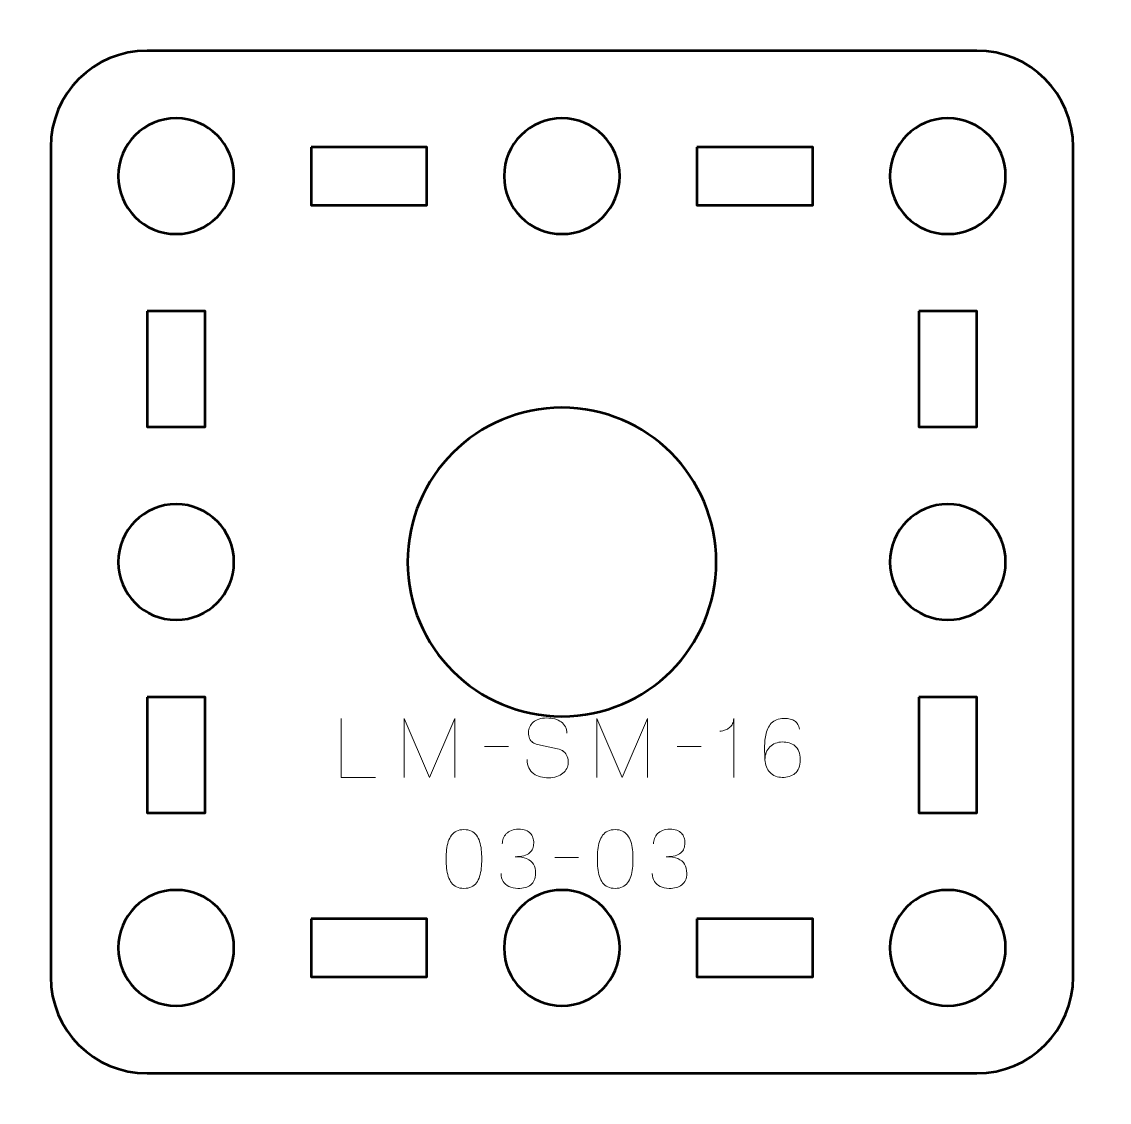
# Model space of a CAD drawing. Header units: centimetres. Extents: x -21 to 0, y -29.7 to 0.
# Drawn here: x -11.3 to -5.66, y -17.15 to -11.55 of the extents above; entities that cross this region are included whole.
import ezdxf

# ---------------------------------------------------------------- set-up
doc = ezdxf.new("R2010")
doc.units = ezdxf.units.CM
doc.header["$MEASUREMENT"] = 0
doc.layers.add('Layer 1', color=7, linetype='Continuous')

msp = doc.modelspace()

# ---------------------------------------------------------------- linework, layer by layer
at = {"layer": 'Layer 1', "color": 22, "lineweight": 53}
msp.add_open_spline([(-21.00003, -29.19995), (-21.00003, -29.19995), (-21.00003, -0.49992), (-21.00003, -0.49992), (-21.00003, -0.49992), (-21.00003, -0.22295), (-20.77694, 0.00004), (-20.49994, 0.00004), (-20.49994, 0.00004), (-20.49994, 0.00004), (-0.50008, 0.00004), (-0.50008, 0.00004), (-0.50008, 0.00004), (-0.22294, 0.00004), (0.00002, -0.22295), (0.00002, -0.49992), (0.00002, -0.49992), (0.00002, -0.49992), (0.00002, -29.19995), (0.00002, -29.19995), (0.00002, -29.19995), (0.00002, -29.47695), (-0.22294, -29.70004), (-0.50008, -29.70004), (-0.50008, -29.70004), (-0.50008, -29.70004), (-20.49994, -29.70004), (-20.49994, -29.70004), (-20.49994, -29.70004), (-20.77694, -29.70004), (-21.00003, -29.47695), (-21.00003, -29.19995)], degree=3, knots=[0, 0, 0, 0, 0.125, 0.125, 0.125, 0.125, 0.25, 0.25, 0.25, 0.25, 0.375, 0.375, 0.375, 0.375, 0.5, 0.5, 0.5, 0.5, 0.625, 0.625, 0.625, 0.625, 0.75, 0.75, 0.75, 0.75, 0.875, 0.875, 0.875, 0.875, 1, 1, 1, 1], dxfattribs=at)
at = {"layer": 'Layer 1', "color": 114, "lineweight": 53}
msp.add_open_spline([(-10.64995, -11.69994), (-10.64995, -11.69994), (-6.35006, -11.69994), (-6.35006, -11.69994), (-6.35006, -11.69994), (-6.07306, -11.69994), (-5.84996, -11.92303), (-5.84996, -12.20003), (-5.84996, -12.20003), (-5.84996, -12.20003), (-5.84996, -16.49989), (-5.84996, -16.49989), (-5.84996, -16.49989), (-5.84996, -16.77703), (-6.07306, -16.99999), (-6.35006, -16.99999), (-6.35006, -16.99999), (-6.35006, -16.99999), (-10.64995, -16.99999), (-10.64995, -16.99999), (-10.64995, -16.99999), (-10.92695, -16.99999), (-11.15005, -16.77703), (-11.15005, -16.49989), (-11.15005, -16.49989), (-11.15005, -16.49989), (-11.15005, -12.20003), (-11.15005, -12.20003), (-11.15005, -12.20003), (-11.15005, -11.92303), (-10.92695, -11.69994), (-10.64995, -11.69994)], degree=3, knots=[0, 0, 0, 0, 0.125, 0.125, 0.125, 0.125, 0.25, 0.25, 0.25, 0.25, 0.375, 0.375, 0.375, 0.375, 0.5, 0.5, 0.5, 0.5, 0.625, 0.625, 0.625, 0.625, 0.75, 0.75, 0.75, 0.75, 0.875, 0.875, 0.875, 0.875, 1, 1, 1, 1], dxfattribs=at)
at = {"layer": 'Layer 1', "lineweight": 53}
for points in [[(-10.19994, -12.34997), (-10.19994, -12.51574), (-10.33432, -12.64997), (-10.49995, -12.64997), (-10.49995, -12.64997), (-10.66572, -12.64997), (-10.79995, -12.51574), (-10.79995, -12.34997), (-10.79995, -12.34997), (-10.79995, -12.1843), (-10.66572, -12.04996), (-10.49995, -12.04996), (-10.49995, -12.04996), (-10.33432, -12.04996), (-10.19994, -12.1843), (-10.19994, -12.34997)], [(-8.20002, -12.34997), (-8.20002, -12.51574), (-8.33436, -12.64997), (-8.50001, -12.64997), (-8.50001, -12.64997), (-8.66564, -12.64997), (-8.80002, -12.51574), (-8.80002, -12.34997), (-8.80002, -12.34997), (-8.80002, -12.1843), (-8.66564, -12.04996), (-8.50001, -12.04996), (-8.50001, -12.04996), (-8.33436, -12.04996), (-8.20002, -12.1843), (-8.20002, -12.34997)], [(-6.20005, -12.34997), (-6.20005, -12.51574), (-6.33429, -12.64997), (-6.50006, -12.64997), (-6.50006, -12.64997), (-6.66572, -12.64997), (-6.80006, -12.51574), (-6.80006, -12.34997), (-6.80006, -12.34997), (-6.80006, -12.1843), (-6.66572, -12.04996), (-6.50006, -12.04996), (-6.50006, -12.04996), (-6.33429, -12.04996), (-6.20005, -12.1843), (-6.20005, -12.34997)], [(-9.80004, -12.20003), (-9.80004, -12.20003), (-9.20003, -12.20003), (-9.20003, -12.20003), (-9.20003, -12.20003), (-9.20003, -12.20003), (-9.20003, -12.50004), (-9.20003, -12.50004), (-9.20003, -12.50004), (-9.20003, -12.50004), (-9.80004, -12.50004), (-9.80004, -12.50004), (-9.80004, -12.50004), (-9.80004, -12.50004), (-9.80004, -12.20003), (-9.80004, -12.20003)], [(-7.79997, -12.20003), (-7.79997, -12.20003), (-7.19997, -12.20003), (-7.19997, -12.20003), (-7.19997, -12.20003), (-7.19997, -12.20003), (-7.19997, -12.50004), (-7.19997, -12.50004), (-7.19997, -12.50004), (-7.19997, -12.50004), (-7.79997, -12.50004), (-7.79997, -12.50004), (-7.79997, -12.50004), (-7.79997, -12.50004), (-7.79997, -12.20003), (-7.79997, -12.20003)], [(-10.65002, -13.04998), (-10.65002, -13.04998), (-10.35002, -13.04998), (-10.35002, -13.04998), (-10.35002, -13.04998), (-10.35002, -13.04998), (-10.35002, -13.64999), (-10.35002, -13.64999), (-10.35002, -13.64999), (-10.35002, -13.64999), (-10.65002, -13.64999), (-10.65002, -13.64999), (-10.65002, -13.64999), (-10.65002, -13.64999), (-10.65002, -13.04998), (-10.65002, -13.04998)], [(-6.64999, -13.04998), (-6.64999, -13.04998), (-6.34998, -13.04998), (-6.34998, -13.04998), (-6.34998, -13.04998), (-6.34998, -13.04998), (-6.34998, -13.64999), (-6.34998, -13.64999), (-6.34998, -13.64999), (-6.34998, -13.64999), (-6.64999, -13.64999), (-6.64999, -13.64999), (-6.64999, -13.64999), (-6.64999, -13.64999), (-6.64999, -13.04998), (-6.64999, -13.04998)], [(-7.70001, -14.35003), (-7.70001, -14.79171), (-8.05825, -15.15003), (-8.50001, -15.15003), (-8.50001, -15.15003), (-8.94169, -15.15003), (-9.30003, -14.79171), (-9.30003, -14.35003), (-9.30003, -14.35003), (-9.30003, -13.90798), (-8.94169, -13.55003), (-8.50001, -13.55003), (-8.50001, -13.55003), (-8.05825, -13.55003), (-7.70001, -13.90798), (-7.70001, -14.35003)], [(-10.19994, -14.35004), (-10.19994, -14.51567), (-10.33432, -14.65004), (-10.49995, -14.65004), (-10.49995, -14.65004), (-10.66572, -14.65004), (-10.79995, -14.51567), (-10.79995, -14.35004), (-10.79995, -14.35004), (-10.79995, -14.18427), (-10.66572, -14.05004), (-10.49995, -14.05004), (-10.49995, -14.05004), (-10.33432, -14.05004), (-10.19994, -14.18427), (-10.19994, -14.35004)], [(-6.20005, -14.35004), (-6.20005, -14.51567), (-6.33429, -14.65004), (-6.50006, -14.65004), (-6.50006, -14.65004), (-6.66572, -14.65004), (-6.80006, -14.51567), (-6.80006, -14.35004), (-6.80006, -14.35004), (-6.80006, -14.18427), (-6.66572, -14.05004), (-6.50006, -14.05004), (-6.50006, -14.05004), (-6.33429, -14.05004), (-6.20005, -14.18427), (-6.20005, -14.35004)], [(-10.65002, -15.04995), (-10.65002, -15.04995), (-10.35002, -15.04995), (-10.35002, -15.04995), (-10.35002, -15.04995), (-10.35002, -15.04995), (-10.35002, -15.64995), (-10.35002, -15.64995), (-10.35002, -15.64995), (-10.35002, -15.64995), (-10.65002, -15.64995), (-10.65002, -15.64995), (-10.65002, -15.64995), (-10.65002, -15.64995), (-10.65002, -15.04995), (-10.65002, -15.04995)], [(-6.64999, -15.04995), (-6.64999, -15.04995), (-6.34998, -15.04995), (-6.34998, -15.04995), (-6.34998, -15.04995), (-6.34998, -15.04995), (-6.34998, -15.64995), (-6.34998, -15.64995), (-6.34998, -15.64995), (-6.34998, -15.64995), (-6.64999, -15.64995), (-6.64999, -15.64995), (-6.64999, -15.64995), (-6.64999, -15.64995), (-6.64999, -15.04995), (-6.64999, -15.04995)], [(-10.19994, -16.34997), (-10.19994, -16.51563), (-10.33432, -16.64996), (-10.49995, -16.64996), (-10.49995, -16.64996), (-10.66572, -16.64996), (-10.79995, -16.51563), (-10.79995, -16.34997), (-10.79995, -16.34997), (-10.79995, -16.18434), (-10.66572, -16.04997), (-10.49995, -16.04997), (-10.49995, -16.04997), (-10.33432, -16.04997), (-10.19994, -16.18434), (-10.19994, -16.34997)], [(-8.20002, -16.34997), (-8.20002, -16.51563), (-8.33436, -16.64996), (-8.50001, -16.64996), (-8.50001, -16.64996), (-8.66564, -16.64996), (-8.80002, -16.51563), (-8.80002, -16.34997), (-8.80002, -16.34997), (-8.80002, -16.18434), (-8.66564, -16.04997), (-8.50001, -16.04997), (-8.50001, -16.04997), (-8.33436, -16.04997), (-8.20002, -16.18434), (-8.20002, -16.34997)], [(-6.20005, -16.34997), (-6.20005, -16.51563), (-6.33429, -16.64996), (-6.50006, -16.64996), (-6.50006, -16.64996), (-6.66572, -16.64996), (-6.80006, -16.51563), (-6.80006, -16.34997), (-6.80006, -16.34997), (-6.80006, -16.18434), (-6.66572, -16.04997), (-6.50006, -16.04997), (-6.50006, -16.04997), (-6.33429, -16.04997), (-6.20005, -16.18434), (-6.20005, -16.34997)], [(-9.80004, -16.1999), (-9.80004, -16.1999), (-9.20003, -16.1999), (-9.20003, -16.1999), (-9.20003, -16.1999), (-9.20003, -16.1999), (-9.20003, -16.49989), (-9.20003, -16.49989), (-9.20003, -16.49989), (-9.20003, -16.49989), (-9.80004, -16.49989), (-9.80004, -16.49989), (-9.80004, -16.49989), (-9.80004, -16.49989), (-9.80004, -16.1999), (-9.80004, -16.1999)], [(-7.79997, -16.1999), (-7.79997, -16.1999), (-7.19997, -16.1999), (-7.19997, -16.1999), (-7.19997, -16.1999), (-7.19997, -16.1999), (-7.19997, -16.49989), (-7.19997, -16.49989), (-7.19997, -16.49989), (-7.19997, -16.49989), (-7.79997, -16.49989), (-7.79997, -16.49989), (-7.79997, -16.49989), (-7.79997, -16.49989), (-7.79997, -16.1999), (-7.79997, -16.1999)]]:
    msp.add_open_spline(points, degree=3, knots=[0, 0, 0, 0, 0.25, 0.25, 0.25, 0.25, 0.5, 0.5, 0.5, 0.5, 0.75, 0.75, 0.75, 0.75, 1, 1, 1, 1], dxfattribs=at)
at = {"layer": 'Layer 1', "color": 30, "lineweight": 9}
for points, knots in [([(-9.46563, -15.4664), (-9.46563, -15.4664), (-9.64385, -15.4664), (-9.64385, -15.4664), (-9.64385, -15.4664), (-9.64385, -15.4664), (-9.64385, -15.16118), (-9.64385, -15.16118), (-9.64385, -15.16118), (-9.64385, -15.16118), (-9.64385, -15.4664), (-9.64385, -15.4664), (-9.64385, -15.4664), (-9.64385, -15.4664), (-9.46563, -15.4664), (-9.46563, -15.4664)], [0, 0, 0, 0, 0.25, 0.25, 0.25, 0.25, 0.5, 0.5, 0.5, 0.5, 0.75, 0.75, 0.75, 0.75, 1, 1, 1, 1]), ([(-9.31789, -15.4664), (-9.31789, -15.4664), (-9.31789, -15.16118), (-9.31789, -15.16118), (-9.31789, -15.16118), (-9.31789, -15.16118), (-9.18666, -15.4664), (-9.18666, -15.4664), (-9.18666, -15.4664), (-9.18666, -15.4664), (-9.055, -15.16118), (-9.055, -15.16118), (-9.055, -15.16118), (-9.055, -15.16118), (-9.055, -15.4664), (-9.055, -15.4664), (-9.055, -15.4664), (-9.055, -15.4664), (-9.055, -15.16118), (-9.055, -15.16118), (-9.055, -15.16118), (-9.055, -15.16118), (-9.18666, -15.4664), (-9.18666, -15.4664), (-9.18666, -15.4664), (-9.18666, -15.4664), (-9.31789, -15.16118), (-9.31789, -15.16118), (-9.31789, -15.16118), (-9.31789, -15.16118), (-9.31789, -15.4664), (-9.31789, -15.4664)], [0, 0, 0, 0, 0.125, 0.125, 0.125, 0.125, 0.25, 0.25, 0.25, 0.25, 0.375, 0.375, 0.375, 0.375, 0.5, 0.5, 0.5, 0.5, 0.625, 0.625, 0.625, 0.625, 0.75, 0.75, 0.75, 0.75, 0.875, 0.875, 0.875, 0.875, 1, 1, 1, 1]), ([(-8.68078, -15.37411), (-8.68064, -15.39098), (-8.67768, -15.40544), (-8.67175, -15.41751), (-8.67175, -15.41751), (-8.66589, -15.4295), (-8.65771, -15.43931), (-8.64741, -15.44693), (-8.64741, -15.44693), (-8.63704, -15.45448), (-8.62511, -15.46005), (-8.61164, -15.46365), (-8.61164, -15.46365), (-8.59823, -15.46718), (-8.58384, -15.46894), (-8.5686, -15.46894), (-8.5686, -15.46894), (-8.55322, -15.46887), (-8.53939, -15.46661), (-8.52704, -15.46231), (-8.52704, -15.46231), (-8.51476, -15.458), (-8.50425, -15.45222), (-8.49543, -15.44495), (-8.49543, -15.44495), (-8.48668, -15.43768), (-8.47991, -15.42957), (-8.47511, -15.42054), (-8.47511, -15.42054), (-8.47031, -15.41151), (-8.46777, -15.40227), (-8.46742, -15.39274), (-8.46742, -15.39274), (-8.467, -15.38025), (-8.46883, -15.36882), (-8.47285, -15.35852), (-8.47285, -15.35852), (-8.47688, -15.34822), (-8.48309, -15.33961), (-8.49148, -15.33256), (-8.49148, -15.33256), (-8.49981, -15.3255), (-8.51032, -15.32056), (-8.52288, -15.31781), (-8.52288, -15.31781), (-8.52288, -15.31781), (-8.62659, -15.29537), (-8.62659, -15.29537), (-8.62659, -15.29537), (-8.63633, -15.29333), (-8.64473, -15.28987), (-8.65164, -15.28507), (-8.65164, -15.28507), (-8.65856, -15.28021), (-8.66392, -15.2735), (-8.66759, -15.26489), (-8.66759, -15.26489), (-8.67126, -15.25636), (-8.67316, -15.24549), (-8.67316, -15.2323), (-8.67316, -15.2323), (-8.67316, -15.22228), (-8.67111, -15.21283), (-8.66695, -15.20394), (-8.66695, -15.20394), (-8.66286, -15.19505), (-8.65679, -15.18721), (-8.64882, -15.1803), (-8.64882, -15.1803), (-8.64085, -15.17346), (-8.63097, -15.16809), (-8.61926, -15.16421), (-8.61926, -15.16421), (-8.60747, -15.16026), (-8.594, -15.15829), (-8.57876, -15.15822), (-8.57876, -15.15822), (-8.56345, -15.15822), (-8.54941, -15.15998), (-8.53657, -15.16351), (-8.53657, -15.16351), (-8.5238, -15.16704), (-8.51272, -15.17212), (-8.50341, -15.17889), (-8.50341, -15.17889), (-8.49409, -15.18566), (-8.4869, -15.19399), (-8.48196, -15.20372), (-8.48196, -15.20372), (-8.47702, -15.21353), (-8.47469, -15.22475), (-8.47504, -15.23738), (-8.47504, -15.23738), (-8.47469, -15.22475), (-8.47702, -15.21353), (-8.48196, -15.20372), (-8.48196, -15.20372), (-8.4869, -15.19399), (-8.49409, -15.18566), (-8.50341, -15.17889), (-8.50341, -15.17889), (-8.51272, -15.17212), (-8.5238, -15.16704), (-8.53657, -15.16351), (-8.53657, -15.16351), (-8.54941, -15.15998), (-8.56345, -15.15822), (-8.57876, -15.15822), (-8.57876, -15.15822), (-8.594, -15.15829), (-8.60747, -15.16026), (-8.61926, -15.16421), (-8.61926, -15.16421), (-8.63097, -15.16809), (-8.64085, -15.17346), (-8.64882, -15.1803), (-8.64882, -15.1803), (-8.65679, -15.18721), (-8.66286, -15.19505), (-8.66695, -15.20394), (-8.66695, -15.20394), (-8.67111, -15.21283), (-8.67316, -15.22228), (-8.67316, -15.2323), (-8.67316, -15.2323), (-8.67316, -15.24549), (-8.67133, -15.25636), (-8.6678, -15.26482), (-8.6678, -15.26482), (-8.6642, -15.27336), (-8.65891, -15.27999), (-8.65199, -15.28486), (-8.65199, -15.28486), (-8.64508, -15.28966), (-8.63661, -15.29319), (-8.62659, -15.29537), (-8.62659, -15.29537), (-8.62659, -15.29537), (-8.52288, -15.31781), (-8.52288, -15.31781), (-8.52288, -15.31781), (-8.51004, -15.32056), (-8.49945, -15.3255), (-8.49113, -15.33256), (-8.49113, -15.33256), (-8.48273, -15.33961), (-8.47659, -15.34822), (-8.47264, -15.35852), (-8.47264, -15.35852), (-8.46876, -15.36882), (-8.467, -15.38025), (-8.46742, -15.39274), (-8.46742, -15.39274), (-8.46777, -15.40227), (-8.47031, -15.41151), (-8.47511, -15.42054), (-8.47511, -15.42054), (-8.47991, -15.42957), (-8.48668, -15.43768), (-8.49543, -15.44495), (-8.49543, -15.44495), (-8.50425, -15.45222), (-8.51476, -15.458), (-8.52704, -15.46231), (-8.52704, -15.46231), (-8.53939, -15.46661), (-8.55322, -15.46887), (-8.5686, -15.46894), (-8.5686, -15.46894), (-8.58384, -15.46894), (-8.59823, -15.46718), (-8.61164, -15.46365), (-8.61164, -15.46365), (-8.62511, -15.46005), (-8.63704, -15.45448), (-8.64741, -15.44693), (-8.64741, -15.44693), (-8.65771, -15.43931), (-8.66589, -15.4295), (-8.67175, -15.41751), (-8.67175, -15.41751), (-8.67768, -15.40544), (-8.68064, -15.39098), (-8.68078, -15.37411)], [0, 0, 0, 0, 0.0217391, 0.0217391, 0.0217391, 0.0217391, 0.0434783, 0.0434783, 0.0434783, 0.0434783, 0.0652174, 0.0652174, 0.0652174, 0.0652174, 0.0869565, 0.0869565, 0.0869565, 0.0869565, 0.1086957, 0.1086957, 0.1086957, 0.1086957, 0.1304348, 0.1304348, 0.1304348, 0.1304348, 0.1521739, 0.1521739, 0.1521739, 0.1521739, 0.173913, 0.173913, 0.173913, 0.173913, 0.1956522, 0.1956522, 0.1956522, 0.1956522, 0.2173913, 0.2173913, 0.2173913, 0.2173913, 0.2391304, 0.2391304, 0.2391304, 0.2391304, 0.2608696, 0.2608696, 0.2608696, 0.2608696, 0.2826087, 0.2826087, 0.2826087, 0.2826087, 0.3043478, 0.3043478, 0.3043478, 0.3043478, 0.326087, 0.326087, 0.326087, 0.326087, 0.3478261, 0.3478261, 0.3478261, 0.3478261, 0.3695652, 0.3695652, 0.3695652, 0.3695652, 0.3913043, 0.3913043, 0.3913043, 0.3913043, 0.4130435, 0.4130435, 0.4130435, 0.4130435, 0.4347826, 0.4347826, 0.4347826, 0.4347826, 0.4565217, 0.4565217, 0.4565217, 0.4565217, 0.4782609, 0.4782609, 0.4782609, 0.4782609, 0.5, 0.5, 0.5, 0.5, 0.5217391, 0.5217391, 0.5217391, 0.5217391, 0.5434783, 0.5434783, 0.5434783, 0.5434783, 0.5652174, 0.5652174, 0.5652174, 0.5652174, 0.5869565, 0.5869565, 0.5869565, 0.5869565, 0.6086957, 0.6086957, 0.6086957, 0.6086957, 0.6304348, 0.6304348, 0.6304348, 0.6304348, 0.6521739, 0.6521739, 0.6521739, 0.6521739, 0.673913, 0.673913, 0.673913, 0.673913, 0.6956522, 0.6956522, 0.6956522, 0.6956522, 0.7173913, 0.7173913, 0.7173913, 0.7173913, 0.7391304, 0.7391304, 0.7391304, 0.7391304, 0.7608696, 0.7608696, 0.7608696, 0.7608696, 0.7826087, 0.7826087, 0.7826087, 0.7826087, 0.8043478, 0.8043478, 0.8043478, 0.8043478, 0.826087, 0.826087, 0.826087, 0.826087, 0.8478261, 0.8478261, 0.8478261, 0.8478261, 0.8695652, 0.8695652, 0.8695652, 0.8695652, 0.8913043, 0.8913043, 0.8913043, 0.8913043, 0.9130435, 0.9130435, 0.9130435, 0.9130435, 0.9347826, 0.9347826, 0.9347826, 0.9347826, 0.9565217, 0.9565217, 0.9565217, 0.9565217, 0.9782609, 0.9782609, 0.9782609, 0.9782609, 1, 1, 1, 1]), ([(-8.31883, -15.4664), (-8.31883, -15.4664), (-8.31883, -15.16118), (-8.31883, -15.16118), (-8.31883, -15.16118), (-8.31883, -15.16118), (-8.1876, -15.4664), (-8.1876, -15.4664), (-8.1876, -15.4664), (-8.1876, -15.4664), (-8.05594, -15.16118), (-8.05594, -15.16118), (-8.05594, -15.16118), (-8.05594, -15.16118), (-8.05594, -15.4664), (-8.05594, -15.4664), (-8.05594, -15.4664), (-8.05594, -15.4664), (-8.05594, -15.16118), (-8.05594, -15.16118), (-8.05594, -15.16118), (-8.05594, -15.16118), (-8.1876, -15.4664), (-8.1876, -15.4664), (-8.1876, -15.4664), (-8.1876, -15.4664), (-8.31883, -15.16118), (-8.31883, -15.16118), (-8.31883, -15.16118), (-8.31883, -15.16118), (-8.31883, -15.4664), (-8.31883, -15.4664)], [0, 0, 0, 0, 0.125, 0.125, 0.125, 0.125, 0.25, 0.25, 0.25, 0.25, 0.375, 0.375, 0.375, 0.375, 0.5, 0.5, 0.5, 0.5, 0.625, 0.625, 0.625, 0.625, 0.75, 0.75, 0.75, 0.75, 0.875, 0.875, 0.875, 0.875, 1, 1, 1, 1]), ([(-7.60975, -15.4664), (-7.60975, -15.4664), (-7.60975, -15.16118), (-7.60975, -15.16118), (-7.60975, -15.16118), (-7.60982, -15.17155), (-7.61166, -15.18044), (-7.61519, -15.18785), (-7.61519, -15.18785), (-7.61864, -15.19533), (-7.62323, -15.20147), (-7.62887, -15.2064), (-7.62887, -15.2064), (-7.63452, -15.21134), (-7.64059, -15.21529), (-7.64708, -15.21826), (-7.64708, -15.21826), (-7.65357, -15.22115), (-7.65985, -15.22334), (-7.66592, -15.22468), (-7.66592, -15.22468), (-7.67205, -15.22609), (-7.67728, -15.22694), (-7.68172, -15.22722), (-7.68172, -15.22722), (-7.67728, -15.22694), (-7.67205, -15.22609), (-7.66592, -15.22468), (-7.66592, -15.22468), (-7.65985, -15.22334), (-7.65357, -15.22115), (-7.64708, -15.21826), (-7.64708, -15.21826), (-7.64059, -15.21529), (-7.63452, -15.21134), (-7.62887, -15.2064), (-7.62887, -15.2064), (-7.62323, -15.20147), (-7.61864, -15.19533), (-7.61519, -15.18785), (-7.61519, -15.18785), (-7.61166, -15.18044), (-7.60982, -15.17155), (-7.60975, -15.16118), (-7.60975, -15.16118), (-7.60975, -15.16118), (-7.60975, -15.4664), (-7.60975, -15.4664)], [0, 0, 0, 0, 0.0833333, 0.0833333, 0.0833333, 0.0833333, 0.1666667, 0.1666667, 0.1666667, 0.1666667, 0.25, 0.25, 0.25, 0.25, 0.3333333, 0.3333333, 0.3333333, 0.3333333, 0.4166667, 0.4166667, 0.4166667, 0.4166667, 0.5, 0.5, 0.5, 0.5, 0.5833333, 0.5833333, 0.5833333, 0.5833333, 0.6666667, 0.6666667, 0.6666667, 0.6666667, 0.75, 0.75, 0.75, 0.75, 0.8333333, 0.8333333, 0.8333333, 0.8333333, 0.9166667, 0.9166667, 0.9166667, 0.9166667, 1, 1, 1, 1]), ([(-7.44762, -15.37454), (-7.44755, -15.36071), (-7.4453, -15.34822), (-7.44078, -15.33693), (-7.44078, -15.33693), (-7.43634, -15.32571), (-7.43006, -15.31605), (-7.42194, -15.30793), (-7.42194, -15.30793), (-7.4139, -15.29989), (-7.40437, -15.29368), (-7.39351, -15.28931), (-7.39351, -15.28931), (-7.38264, -15.28493), (-7.37072, -15.28275), (-7.35788, -15.28267), (-7.35788, -15.28267), (-7.34497, -15.2826), (-7.3329, -15.28423), (-7.32168, -15.28747), (-7.32168, -15.28747), (-7.31046, -15.29065), (-7.30066, -15.29587), (-7.29212, -15.30307), (-7.29212, -15.30307), (-7.28358, -15.31019), (-7.27688, -15.31965), (-7.27208, -15.33143), (-7.27208, -15.33143), (-7.26729, -15.34321), (-7.26482, -15.35753), (-7.26475, -15.37454), (-7.26475, -15.37454), (-7.26482, -15.39154), (-7.26729, -15.40586), (-7.27208, -15.41765), (-7.27208, -15.41765), (-7.27688, -15.42943), (-7.28358, -15.43888), (-7.29212, -15.44601), (-7.29212, -15.44601), (-7.30066, -15.45321), (-7.31046, -15.45843), (-7.32168, -15.4616), (-7.32168, -15.4616), (-7.3329, -15.46485), (-7.34497, -15.46647), (-7.35788, -15.4664), (-7.35788, -15.4664), (-7.37072, -15.46633), (-7.3825, -15.46414), (-7.3933, -15.45977), (-7.3933, -15.45977), (-7.40402, -15.45539), (-7.41333, -15.44918), (-7.42131, -15.44107), (-7.42131, -15.44107), (-7.42928, -15.43303), (-7.43556, -15.42336), (-7.44007, -15.41207), (-7.44007, -15.41207), (-7.44466, -15.40085), (-7.44713, -15.38837), (-7.44762, -15.37454), (-7.44762, -15.37454), (-7.44791, -15.36755), (-7.44826, -15.35923), (-7.44875, -15.34956), (-7.44875, -15.34956), (-7.44925, -15.33982), (-7.44953, -15.32924), (-7.4496, -15.31788), (-7.4496, -15.31788), (-7.44967, -15.30645), (-7.44932, -15.29467), (-7.4484, -15.2826), (-7.4484, -15.2826), (-7.44755, -15.27047), (-7.44586, -15.25854), (-7.44339, -15.24676), (-7.44339, -15.24676), (-7.44092, -15.23505), (-7.43739, -15.22397), (-7.43274, -15.2136), (-7.43274, -15.2136), (-7.42808, -15.20323), (-7.42208, -15.19406), (-7.41467, -15.18608), (-7.41467, -15.18608), (-7.4072, -15.17811), (-7.39809, -15.17183), (-7.3873, -15.16725), (-7.3873, -15.16725), (-7.3765, -15.16273), (-7.36373, -15.1604), (-7.34899, -15.16033), (-7.34899, -15.16033), (-7.33615, -15.1604), (-7.32528, -15.16167), (-7.31625, -15.16414), (-7.31625, -15.16414), (-7.30722, -15.16661), (-7.29981, -15.16993), (-7.29388, -15.17402), (-7.29388, -15.17402), (-7.28803, -15.17818), (-7.28337, -15.1827), (-7.27999, -15.18771), (-7.27999, -15.18771), (-7.2766, -15.19265), (-7.27406, -15.19766), (-7.27251, -15.20267), (-7.27251, -15.20267), (-7.27088, -15.20767), (-7.26983, -15.21233), (-7.2694, -15.21664), (-7.2694, -15.21664), (-7.26983, -15.21233), (-7.27088, -15.20767), (-7.27251, -15.20267), (-7.27251, -15.20267), (-7.27406, -15.19766), (-7.2766, -15.19265), (-7.27999, -15.18771), (-7.27999, -15.18771), (-7.28337, -15.1827), (-7.28803, -15.17818), (-7.29388, -15.17402), (-7.29388, -15.17402), (-7.29981, -15.16993), (-7.30722, -15.16661), (-7.31625, -15.16414), (-7.31625, -15.16414), (-7.32528, -15.16167), (-7.33615, -15.1604), (-7.34899, -15.16033), (-7.34899, -15.16033), (-7.36373, -15.1604), (-7.3765, -15.16273), (-7.3873, -15.16725), (-7.3873, -15.16725), (-7.39809, -15.17183), (-7.4072, -15.17811), (-7.41467, -15.18608), (-7.41467, -15.18608), (-7.42208, -15.19406), (-7.42808, -15.20323), (-7.43274, -15.2136), (-7.43274, -15.2136), (-7.43739, -15.22397), (-7.44092, -15.23505), (-7.44339, -15.24676), (-7.44339, -15.24676), (-7.44586, -15.25854), (-7.44755, -15.27047), (-7.4484, -15.2826), (-7.4484, -15.2826), (-7.44932, -15.29467), (-7.44967, -15.30645), (-7.4496, -15.31788), (-7.4496, -15.31788), (-7.44953, -15.32924), (-7.44925, -15.33982), (-7.44875, -15.34956), (-7.44875, -15.34956), (-7.44826, -15.35923), (-7.44791, -15.36755), (-7.44762, -15.37454), (-7.44762, -15.37454), (-7.44713, -15.38837), (-7.44466, -15.40085), (-7.44007, -15.41207), (-7.44007, -15.41207), (-7.43556, -15.42336), (-7.42928, -15.43303), (-7.42131, -15.44107), (-7.42131, -15.44107), (-7.41333, -15.44918), (-7.40402, -15.45539), (-7.3933, -15.45977), (-7.3933, -15.45977), (-7.3825, -15.46414), (-7.37072, -15.46633), (-7.35788, -15.4664), (-7.35788, -15.4664), (-7.34497, -15.46647), (-7.3329, -15.46485), (-7.32168, -15.4616), (-7.32168, -15.4616), (-7.31046, -15.45843), (-7.30066, -15.45321), (-7.29212, -15.44601), (-7.29212, -15.44601), (-7.28358, -15.43888), (-7.27688, -15.42943), (-7.27208, -15.41765), (-7.27208, -15.41765), (-7.26729, -15.40586), (-7.26482, -15.39154), (-7.26475, -15.37454), (-7.26475, -15.37454), (-7.26482, -15.35753), (-7.26729, -15.34321), (-7.27208, -15.33143), (-7.27208, -15.33143), (-7.27688, -15.31965), (-7.28358, -15.31019), (-7.29212, -15.30307), (-7.29212, -15.30307), (-7.30066, -15.29587), (-7.31046, -15.29065), (-7.32168, -15.28747), (-7.32168, -15.28747), (-7.3329, -15.28423), (-7.34497, -15.2826), (-7.35788, -15.28267), (-7.35788, -15.28267), (-7.37072, -15.28275), (-7.38264, -15.28493), (-7.39351, -15.28931), (-7.39351, -15.28931), (-7.40437, -15.29368), (-7.4139, -15.29989), (-7.42194, -15.30793), (-7.42194, -15.30793), (-7.43006, -15.31605), (-7.43634, -15.32571), (-7.44078, -15.33693), (-7.44078, -15.33693), (-7.4453, -15.34822), (-7.44755, -15.36071), (-7.44762, -15.37454)], [0, 0, 0, 0, 0.0172414, 0.0172414, 0.0172414, 0.0172414, 0.0344828, 0.0344828, 0.0344828, 0.0344828, 0.0517241, 0.0517241, 0.0517241, 0.0517241, 0.0689655, 0.0689655, 0.0689655, 0.0689655, 0.0862069, 0.0862069, 0.0862069, 0.0862069, 0.1034483, 0.1034483, 0.1034483, 0.1034483, 0.1206897, 0.1206897, 0.1206897, 0.1206897, 0.137931, 0.137931, 0.137931, 0.137931, 0.1551724, 0.1551724, 0.1551724, 0.1551724, 0.1724138, 0.1724138, 0.1724138, 0.1724138, 0.1896552, 0.1896552, 0.1896552, 0.1896552, 0.2068966, 0.2068966, 0.2068966, 0.2068966, 0.2241379, 0.2241379, 0.2241379, 0.2241379, 0.2413793, 0.2413793, 0.2413793, 0.2413793, 0.2586207, 0.2586207, 0.2586207, 0.2586207, 0.2758621, 0.2758621, 0.2758621, 0.2758621, 0.2931034, 0.2931034, 0.2931034, 0.2931034, 0.3103448, 0.3103448, 0.3103448, 0.3103448, 0.3275862, 0.3275862, 0.3275862, 0.3275862, 0.3448276, 0.3448276, 0.3448276, 0.3448276, 0.362069, 0.362069, 0.362069, 0.362069, 0.3793103, 0.3793103, 0.3793103, 0.3793103, 0.3965517, 0.3965517, 0.3965517, 0.3965517, 0.4137931, 0.4137931, 0.4137931, 0.4137931, 0.4310345, 0.4310345, 0.4310345, 0.4310345, 0.4482759, 0.4482759, 0.4482759, 0.4482759, 0.4655172, 0.4655172, 0.4655172, 0.4655172, 0.4827586, 0.4827586, 0.4827586, 0.4827586, 0.5, 0.5, 0.5, 0.5, 0.5172414, 0.5172414, 0.5172414, 0.5172414, 0.5344828, 0.5344828, 0.5344828, 0.5344828, 0.5517241, 0.5517241, 0.5517241, 0.5517241, 0.5689655, 0.5689655, 0.5689655, 0.5689655, 0.5862069, 0.5862069, 0.5862069, 0.5862069, 0.6034483, 0.6034483, 0.6034483, 0.6034483, 0.6206897, 0.6206897, 0.6206897, 0.6206897, 0.637931, 0.637931, 0.637931, 0.637931, 0.6551724, 0.6551724, 0.6551724, 0.6551724, 0.6724138, 0.6724138, 0.6724138, 0.6724138, 0.6896552, 0.6896552, 0.6896552, 0.6896552, 0.7068966, 0.7068966, 0.7068966, 0.7068966, 0.7241379, 0.7241379, 0.7241379, 0.7241379, 0.7413793, 0.7413793, 0.7413793, 0.7413793, 0.7586207, 0.7586207, 0.7586207, 0.7586207, 0.7758621, 0.7758621, 0.7758621, 0.7758621, 0.7931034, 0.7931034, 0.7931034, 0.7931034, 0.8103448, 0.8103448, 0.8103448, 0.8103448, 0.8275862, 0.8275862, 0.8275862, 0.8275862, 0.8448276, 0.8448276, 0.8448276, 0.8448276, 0.862069, 0.862069, 0.862069, 0.862069, 0.8793103, 0.8793103, 0.8793103, 0.8793103, 0.8965517, 0.8965517, 0.8965517, 0.8965517, 0.9137931, 0.9137931, 0.9137931, 0.9137931, 0.9310345, 0.9310345, 0.9310345, 0.9310345, 0.9482759, 0.9482759, 0.9482759, 0.9482759, 0.9655172, 0.9655172, 0.9655172, 0.9655172, 0.9827586, 0.9827586, 0.9827586, 0.9827586, 1, 1, 1, 1]), ([(-8.90091, -15.3068), (-8.90091, -15.3068), (-8.77772, -15.3068), (-8.77772, -15.3068), (-8.77772, -15.3068), (-8.77772, -15.3068), (-8.90091, -15.3068), (-8.90091, -15.3068)], [0, 0, 0, 0, 0.5, 0.5, 0.5, 0.5, 1, 1, 1, 1]), ([(-7.90185, -15.3068), (-7.90185, -15.3068), (-7.77866, -15.3068), (-7.77866, -15.3068), (-7.77866, -15.3068), (-7.77866, -15.3068), (-7.90185, -15.3068), (-7.90185, -15.3068)], [0, 0, 0, 0, 0.5, 0.5, 0.5, 0.5, 1, 1, 1, 1]), ([(-9.0078, -16.04171), (-8.99299, -16.04164), (-8.98022, -16.03903), (-8.96956, -16.03395), (-8.96956, -16.03395), (-8.95898, -16.02887), (-8.95016, -16.0216), (-8.94311, -16.01236), (-8.94311, -16.01236), (-8.93612, -16.00305), (-8.93062, -15.99204), (-8.92653, -15.97934), (-8.92653, -15.97934), (-8.9225, -15.96664), (-8.91961, -15.95274), (-8.91799, -15.9375), (-8.91799, -15.9375), (-8.91629, -15.92226), (-8.91545, -15.90624), (-8.91552, -15.88931), (-8.91552, -15.88931), (-8.91545, -15.87245), (-8.91629, -15.85643), (-8.91799, -15.84126), (-8.91799, -15.84126), (-8.91961, -15.82609), (-8.9225, -15.81212), (-8.92653, -15.79942), (-8.92653, -15.79942), (-8.93062, -15.78679), (-8.93612, -15.77579), (-8.94311, -15.7664), (-8.94311, -15.7664), (-8.95016, -15.75709), (-8.95898, -15.74982), (-8.96956, -15.74474), (-8.96956, -15.74474), (-8.98022, -15.73959), (-8.99299, -15.73698), (-9.0078, -15.73691), (-9.0078, -15.73691), (-9.02262, -15.73698), (-9.03539, -15.73959), (-9.04605, -15.74474), (-9.04605, -15.74474), (-9.05663, -15.74982), (-9.06545, -15.75709), (-9.0725, -15.7664), (-9.0725, -15.7664), (-9.07949, -15.77579), (-9.08499, -15.78679), (-9.08908, -15.79942), (-9.08908, -15.79942), (-9.09311, -15.81212), (-9.096, -15.82609), (-9.09762, -15.84126), (-9.09762, -15.84126), (-9.09931, -15.85643), (-9.10016, -15.87245), (-9.10009, -15.88931), (-9.10009, -15.88931), (-9.10016, -15.90624), (-9.09931, -15.92226), (-9.09762, -15.9375), (-9.09762, -15.9375), (-9.096, -15.95274), (-9.09311, -15.96664), (-9.08908, -15.97934), (-9.08908, -15.97934), (-9.08499, -15.99204), (-9.07949, -16.00305), (-9.0725, -16.01236), (-9.0725, -16.01236), (-9.06545, -16.0216), (-9.05663, -16.02887), (-9.04605, -16.03395), (-9.04605, -16.03395), (-9.03539, -16.03903), (-9.02262, -16.04164), (-9.0078, -16.04171)], [0, 0, 0, 0, 0.05, 0.05, 0.05, 0.05, 0.1, 0.1, 0.1, 0.1, 0.15, 0.15, 0.15, 0.15, 0.2, 0.2, 0.2, 0.2, 0.25, 0.25, 0.25, 0.25, 0.3, 0.3, 0.3, 0.3, 0.35, 0.35, 0.35, 0.35, 0.4, 0.4, 0.4, 0.4, 0.45, 0.45, 0.45, 0.45, 0.5, 0.5, 0.5, 0.5, 0.55, 0.55, 0.55, 0.55, 0.6, 0.6, 0.6, 0.6, 0.65, 0.65, 0.65, 0.65, 0.7, 0.7, 0.7, 0.7, 0.75, 0.75, 0.75, 0.75, 0.8, 0.8, 0.8, 0.8, 0.85, 0.85, 0.85, 0.85, 0.9, 0.9, 0.9, 0.9, 0.95, 0.95, 0.95, 0.95, 1, 1, 1, 1]), ([(-9.0078, -16.04171), (-8.99299, -16.04164), (-8.98022, -16.03903), (-8.96956, -16.03395), (-8.96956, -16.03395), (-8.95898, -16.02887), (-8.95016, -16.0216), (-8.94311, -16.01236), (-8.94311, -16.01236), (-8.93612, -16.00305), (-8.93062, -15.99204), (-8.92653, -15.97934), (-8.92653, -15.97934), (-8.9225, -15.96664), (-8.91961, -15.95274), (-8.91799, -15.9375), (-8.91799, -15.9375), (-8.91629, -15.92226), (-8.91545, -15.90624), (-8.91552, -15.88931), (-8.91552, -15.88931), (-8.91545, -15.87245), (-8.91629, -15.85643), (-8.91799, -15.84126), (-8.91799, -15.84126), (-8.91961, -15.82609), (-8.9225, -15.81212), (-8.92653, -15.79942), (-8.92653, -15.79942), (-8.93062, -15.78679), (-8.93612, -15.77579), (-8.94311, -15.7664), (-8.94311, -15.7664), (-8.95016, -15.75709), (-8.95898, -15.74982), (-8.96956, -15.74474), (-8.96956, -15.74474), (-8.98022, -15.73959), (-8.99299, -15.73698), (-9.0078, -15.73691), (-9.0078, -15.73691), (-9.02262, -15.73698), (-9.03539, -15.73959), (-9.04605, -15.74474), (-9.04605, -15.74474), (-9.05663, -15.74982), (-9.06545, -15.75709), (-9.0725, -15.7664), (-9.0725, -15.7664), (-9.07949, -15.77579), (-9.08499, -15.78679), (-9.08908, -15.79942), (-9.08908, -15.79942), (-9.09311, -15.81212), (-9.096, -15.82609), (-9.09762, -15.84126), (-9.09762, -15.84126), (-9.09931, -15.85643), (-9.10016, -15.87245), (-9.10009, -15.88931), (-9.10009, -15.88931), (-9.10016, -15.90624), (-9.09931, -15.92226), (-9.09762, -15.9375), (-9.09762, -15.9375), (-9.096, -15.95274), (-9.09311, -15.96664), (-9.08908, -15.97934), (-9.08908, -15.97934), (-9.08499, -15.99204), (-9.07949, -16.00305), (-9.0725, -16.01236), (-9.0725, -16.01236), (-9.06545, -16.0216), (-9.05663, -16.02887), (-9.04605, -16.03395), (-9.04605, -16.03395), (-9.03539, -16.03903), (-9.02262, -16.04164), (-9.0078, -16.04171)], [0, 0, 0, 0, 0.05, 0.05, 0.05, 0.05, 0.1, 0.1, 0.1, 0.1, 0.15, 0.15, 0.15, 0.15, 0.2, 0.2, 0.2, 0.2, 0.25, 0.25, 0.25, 0.25, 0.3, 0.3, 0.3, 0.3, 0.35, 0.35, 0.35, 0.35, 0.4, 0.4, 0.4, 0.4, 0.45, 0.45, 0.45, 0.45, 0.5, 0.5, 0.5, 0.5, 0.55, 0.55, 0.55, 0.55, 0.6, 0.6, 0.6, 0.6, 0.65, 0.65, 0.65, 0.65, 0.7, 0.7, 0.7, 0.7, 0.75, 0.75, 0.75, 0.75, 0.8, 0.8, 0.8, 0.8, 0.85, 0.85, 0.85, 0.85, 0.9, 0.9, 0.9, 0.9, 0.95, 0.95, 0.95, 0.95, 1, 1, 1, 1]), ([(-8.81519, -15.96509), (-8.81512, -15.98033), (-8.81159, -15.99359), (-8.80461, -16.00509), (-8.80461, -16.00509), (-8.79762, -16.01652), (-8.78767, -16.02548), (-8.77469, -16.0319), (-8.77469, -16.0319), (-8.76171, -16.03832), (-8.74612, -16.04157), (-8.72798, -16.04171), (-8.72798, -16.04171), (-8.71437, -16.04171), (-8.70202, -16.0403), (-8.6908, -16.03734), (-8.6908, -16.03734), (-8.67965, -16.03437), (-8.67006, -16.02979), (-8.66194, -16.02351), (-8.66194, -16.02351), (-8.65383, -16.01723), (-8.64762, -16.00911), (-8.64318, -15.99924), (-8.64318, -15.99924), (-8.6388, -15.98929), (-8.63662, -15.97736), (-8.63655, -15.96339), (-8.63655, -15.96339), (-8.63647, -15.94477), (-8.64028, -15.92903), (-8.64783, -15.91626), (-8.64783, -15.91626), (-8.65538, -15.90349), (-8.6671, -15.8939), (-8.68283, -15.88734), (-8.68283, -15.88734), (-8.69856, -15.88077), (-8.71874, -15.87746), (-8.74322, -15.87746), (-8.74322, -15.87746), (-8.72495, -15.87753), (-8.70964, -15.87584), (-8.69715, -15.87238), (-8.69715, -15.87238), (-8.68473, -15.86892), (-8.67479, -15.86405), (-8.66731, -15.8577), (-8.66731, -15.8577), (-8.65983, -15.85142), (-8.6544, -15.84394), (-8.65115, -15.83534), (-8.65115, -15.83534), (-8.64783, -15.8268), (-8.64621, -15.81742), (-8.64628, -15.80719), (-8.64628, -15.80719), (-8.64621, -15.79695), (-8.64762, -15.7875), (-8.65044, -15.77875), (-8.65044, -15.77875), (-8.6532, -15.77), (-8.65771, -15.76231), (-8.66385, -15.75575), (-8.66385, -15.75575), (-8.66999, -15.74919), (-8.6781, -15.74404), (-8.68805, -15.74037), (-8.68805, -15.74037), (-8.69807, -15.7367), (-8.71028, -15.73487), (-8.7246, -15.7348), (-8.7246, -15.7348), (-8.73885, -15.73487), (-8.75134, -15.73698), (-8.76192, -15.74108), (-8.76192, -15.74108), (-8.77258, -15.74517), (-8.78132, -15.75074), (-8.78838, -15.75787), (-8.78838, -15.75787), (-8.79536, -15.76499), (-8.80059, -15.77311), (-8.80404, -15.78228), (-8.80404, -15.78228), (-8.80757, -15.79145), (-8.80926, -15.80119), (-8.80926, -15.81142), (-8.80926, -15.81142), (-8.80926, -15.80119), (-8.80757, -15.79145), (-8.80404, -15.78228), (-8.80404, -15.78228), (-8.80059, -15.77311), (-8.79536, -15.76499), (-8.78838, -15.75787), (-8.78838, -15.75787), (-8.78132, -15.75074), (-8.77258, -15.74517), (-8.76192, -15.74108), (-8.76192, -15.74108), (-8.75134, -15.73698), (-8.73885, -15.73487), (-8.7246, -15.7348), (-8.7246, -15.7348), (-8.71028, -15.73487), (-8.69807, -15.7367), (-8.68805, -15.74037), (-8.68805, -15.74037), (-8.6781, -15.74404), (-8.66999, -15.74919), (-8.66385, -15.75575), (-8.66385, -15.75575), (-8.65771, -15.76231), (-8.6532, -15.77), (-8.65044, -15.77875), (-8.65044, -15.77875), (-8.64762, -15.7875), (-8.64621, -15.79695), (-8.64628, -15.80719), (-8.64628, -15.80719), (-8.64621, -15.81742), (-8.64783, -15.8268), (-8.65115, -15.83534), (-8.65115, -15.83534), (-8.6544, -15.84394), (-8.65983, -15.85142), (-8.66731, -15.8577), (-8.66731, -15.8577), (-8.67479, -15.86405), (-8.68473, -15.86892), (-8.69715, -15.87238), (-8.69715, -15.87238), (-8.70964, -15.87584), (-8.72495, -15.87753), (-8.74322, -15.87746), (-8.74322, -15.87746), (-8.71874, -15.87746), (-8.69856, -15.88077), (-8.68283, -15.88734), (-8.68283, -15.88734), (-8.6671, -15.8939), (-8.65538, -15.90349), (-8.64783, -15.91626), (-8.64783, -15.91626), (-8.64028, -15.92903), (-8.63647, -15.94477), (-8.63655, -15.96339), (-8.63655, -15.96339), (-8.63662, -15.97736), (-8.6388, -15.98929), (-8.64318, -15.99924), (-8.64318, -15.99924), (-8.64762, -16.00911), (-8.65383, -16.01723), (-8.66194, -16.02351), (-8.66194, -16.02351), (-8.67006, -16.02979), (-8.67965, -16.03437), (-8.6908, -16.03734), (-8.6908, -16.03734), (-8.70202, -16.0403), (-8.71437, -16.04171), (-8.72798, -16.04171), (-8.72798, -16.04171), (-8.74612, -16.04157), (-8.76171, -16.03832), (-8.77469, -16.0319), (-8.77469, -16.0319), (-8.78767, -16.02548), (-8.79762, -16.01652), (-8.80461, -16.00509), (-8.80461, -16.00509), (-8.81159, -15.99359), (-8.81512, -15.98033), (-8.81519, -15.96509)], [0, 0, 0, 0, 0.0227273, 0.0227273, 0.0227273, 0.0227273, 0.0454545, 0.0454545, 0.0454545, 0.0454545, 0.0681818, 0.0681818, 0.0681818, 0.0681818, 0.0909091, 0.0909091, 0.0909091, 0.0909091, 0.1136364, 0.1136364, 0.1136364, 0.1136364, 0.1363636, 0.1363636, 0.1363636, 0.1363636, 0.1590909, 0.1590909, 0.1590909, 0.1590909, 0.1818182, 0.1818182, 0.1818182, 0.1818182, 0.2045455, 0.2045455, 0.2045455, 0.2045455, 0.2272727, 0.2272727, 0.2272727, 0.2272727, 0.25, 0.25, 0.25, 0.25, 0.2727273, 0.2727273, 0.2727273, 0.2727273, 0.2954545, 0.2954545, 0.2954545, 0.2954545, 0.3181818, 0.3181818, 0.3181818, 0.3181818, 0.3409091, 0.3409091, 0.3409091, 0.3409091, 0.3636364, 0.3636364, 0.3636364, 0.3636364, 0.3863636, 0.3863636, 0.3863636, 0.3863636, 0.4090909, 0.4090909, 0.4090909, 0.4090909, 0.4318182, 0.4318182, 0.4318182, 0.4318182, 0.4545455, 0.4545455, 0.4545455, 0.4545455, 0.4772727, 0.4772727, 0.4772727, 0.4772727, 0.5, 0.5, 0.5, 0.5, 0.5227273, 0.5227273, 0.5227273, 0.5227273, 0.5454545, 0.5454545, 0.5454545, 0.5454545, 0.5681818, 0.5681818, 0.5681818, 0.5681818, 0.5909091, 0.5909091, 0.5909091, 0.5909091, 0.6136364, 0.6136364, 0.6136364, 0.6136364, 0.6363636, 0.6363636, 0.6363636, 0.6363636, 0.6590909, 0.6590909, 0.6590909, 0.6590909, 0.6818182, 0.6818182, 0.6818182, 0.6818182, 0.7045455, 0.7045455, 0.7045455, 0.7045455, 0.7272727, 0.7272727, 0.7272727, 0.7272727, 0.75, 0.75, 0.75, 0.75, 0.7727273, 0.7727273, 0.7727273, 0.7727273, 0.7954545, 0.7954545, 0.7954545, 0.7954545, 0.8181818, 0.8181818, 0.8181818, 0.8181818, 0.8409091, 0.8409091, 0.8409091, 0.8409091, 0.8636364, 0.8636364, 0.8636364, 0.8636364, 0.8863636, 0.8863636, 0.8863636, 0.8863636, 0.9090909, 0.9090909, 0.9090909, 0.9090909, 0.9318182, 0.9318182, 0.9318182, 0.9318182, 0.9545455, 0.9545455, 0.9545455, 0.9545455, 0.9772727, 0.9772727, 0.9772727, 0.9772727, 1, 1, 1, 1]), ([(-8.22422, -16.04171), (-8.20941, -16.04164), (-8.19664, -16.03903), (-8.18598, -16.03395), (-8.18598, -16.03395), (-8.1754, -16.02887), (-8.16658, -16.0216), (-8.15953, -16.01236), (-8.15953, -16.01236), (-8.15254, -16.00305), (-8.14704, -15.99204), (-8.14295, -15.97934), (-8.14295, -15.97934), (-8.13892, -15.96664), (-8.13603, -15.95274), (-8.13441, -15.9375), (-8.13441, -15.9375), (-8.13271, -15.92226), (-8.13187, -15.90624), (-8.13194, -15.88931), (-8.13194, -15.88931), (-8.13187, -15.87245), (-8.13271, -15.85643), (-8.13441, -15.84126), (-8.13441, -15.84126), (-8.13603, -15.82609), (-8.13892, -15.81212), (-8.14295, -15.79942), (-8.14295, -15.79942), (-8.14704, -15.78679), (-8.15254, -15.77579), (-8.15953, -15.7664), (-8.15953, -15.7664), (-8.16658, -15.75709), (-8.1754, -15.74982), (-8.18598, -15.74474), (-8.18598, -15.74474), (-8.19664, -15.73959), (-8.20941, -15.73698), (-8.22422, -15.73691), (-8.22422, -15.73691), (-8.23904, -15.73698), (-8.25181, -15.73959), (-8.26247, -15.74474), (-8.26247, -15.74474), (-8.27305, -15.74982), (-8.28187, -15.75709), (-8.28892, -15.7664), (-8.28892, -15.7664), (-8.29591, -15.77579), (-8.30141, -15.78679), (-8.3055, -15.79942), (-8.3055, -15.79942), (-8.30953, -15.81212), (-8.31242, -15.82609), (-8.31404, -15.84126), (-8.31404, -15.84126), (-8.31573, -15.85643), (-8.31658, -15.87245), (-8.31651, -15.88931), (-8.31651, -15.88931), (-8.31658, -15.90624), (-8.31573, -15.92226), (-8.31404, -15.9375), (-8.31404, -15.9375), (-8.31242, -15.95274), (-8.30953, -15.96664), (-8.3055, -15.97934), (-8.3055, -15.97934), (-8.30141, -15.99204), (-8.29591, -16.00305), (-8.28892, -16.01236), (-8.28892, -16.01236), (-8.28187, -16.0216), (-8.27305, -16.02887), (-8.26247, -16.03395), (-8.26247, -16.03395), (-8.25181, -16.03903), (-8.23904, -16.04164), (-8.22422, -16.04171)], [0, 0, 0, 0, 0.05, 0.05, 0.05, 0.05, 0.1, 0.1, 0.1, 0.1, 0.15, 0.15, 0.15, 0.15, 0.2, 0.2, 0.2, 0.2, 0.25, 0.25, 0.25, 0.25, 0.3, 0.3, 0.3, 0.3, 0.35, 0.35, 0.35, 0.35, 0.4, 0.4, 0.4, 0.4, 0.45, 0.45, 0.45, 0.45, 0.5, 0.5, 0.5, 0.5, 0.55, 0.55, 0.55, 0.55, 0.6, 0.6, 0.6, 0.6, 0.65, 0.65, 0.65, 0.65, 0.7, 0.7, 0.7, 0.7, 0.75, 0.75, 0.75, 0.75, 0.8, 0.8, 0.8, 0.8, 0.85, 0.85, 0.85, 0.85, 0.9, 0.9, 0.9, 0.9, 0.95, 0.95, 0.95, 0.95, 1, 1, 1, 1]), ([(-8.22422, -16.04171), (-8.20941, -16.04164), (-8.19664, -16.03903), (-8.18598, -16.03395), (-8.18598, -16.03395), (-8.1754, -16.02887), (-8.16658, -16.0216), (-8.15953, -16.01236), (-8.15953, -16.01236), (-8.15254, -16.00305), (-8.14704, -15.99204), (-8.14295, -15.97934), (-8.14295, -15.97934), (-8.13892, -15.96664), (-8.13603, -15.95274), (-8.13441, -15.9375), (-8.13441, -15.9375), (-8.13271, -15.92226), (-8.13187, -15.90624), (-8.13194, -15.88931), (-8.13194, -15.88931), (-8.13187, -15.87245), (-8.13271, -15.85643), (-8.13441, -15.84126), (-8.13441, -15.84126), (-8.13603, -15.82609), (-8.13892, -15.81212), (-8.14295, -15.79942), (-8.14295, -15.79942), (-8.14704, -15.78679), (-8.15254, -15.77579), (-8.15953, -15.7664), (-8.15953, -15.7664), (-8.16658, -15.75709), (-8.1754, -15.74982), (-8.18598, -15.74474), (-8.18598, -15.74474), (-8.19664, -15.73959), (-8.20941, -15.73698), (-8.22422, -15.73691), (-8.22422, -15.73691), (-8.23904, -15.73698), (-8.25181, -15.73959), (-8.26247, -15.74474), (-8.26247, -15.74474), (-8.27305, -15.74982), (-8.28187, -15.75709), (-8.28892, -15.7664), (-8.28892, -15.7664), (-8.29591, -15.77579), (-8.30141, -15.78679), (-8.3055, -15.79942), (-8.3055, -15.79942), (-8.30953, -15.81212), (-8.31242, -15.82609), (-8.31404, -15.84126), (-8.31404, -15.84126), (-8.31573, -15.85643), (-8.31658, -15.87245), (-8.31651, -15.88931), (-8.31651, -15.88931), (-8.31658, -15.90624), (-8.31573, -15.92226), (-8.31404, -15.9375), (-8.31404, -15.9375), (-8.31242, -15.95274), (-8.30953, -15.96664), (-8.3055, -15.97934), (-8.3055, -15.97934), (-8.30141, -15.99204), (-8.29591, -16.00305), (-8.28892, -16.01236), (-8.28892, -16.01236), (-8.28187, -16.0216), (-8.27305, -16.02887), (-8.26247, -16.03395), (-8.26247, -16.03395), (-8.25181, -16.03903), (-8.23904, -16.04164), (-8.22422, -16.04171)], [0, 0, 0, 0, 0.05, 0.05, 0.05, 0.05, 0.1, 0.1, 0.1, 0.1, 0.15, 0.15, 0.15, 0.15, 0.2, 0.2, 0.2, 0.2, 0.25, 0.25, 0.25, 0.25, 0.3, 0.3, 0.3, 0.3, 0.35, 0.35, 0.35, 0.35, 0.4, 0.4, 0.4, 0.4, 0.45, 0.45, 0.45, 0.45, 0.5, 0.5, 0.5, 0.5, 0.55, 0.55, 0.55, 0.55, 0.6, 0.6, 0.6, 0.6, 0.65, 0.65, 0.65, 0.65, 0.7, 0.7, 0.7, 0.7, 0.75, 0.75, 0.75, 0.75, 0.8, 0.8, 0.8, 0.8, 0.85, 0.85, 0.85, 0.85, 0.9, 0.9, 0.9, 0.9, 0.95, 0.95, 0.95, 0.95, 1, 1, 1, 1]), ([(-8.03161, -15.96509), (-8.03154, -15.98033), (-8.02801, -15.99359), (-8.02103, -16.00509), (-8.02103, -16.00509), (-8.01404, -16.01652), (-8.00409, -16.02548), (-7.99111, -16.0319), (-7.99111, -16.0319), (-7.97813, -16.03832), (-7.96254, -16.04157), (-7.9444, -16.04171), (-7.9444, -16.04171), (-7.93079, -16.04171), (-7.91844, -16.0403), (-7.90722, -16.03734), (-7.90722, -16.03734), (-7.89607, -16.03437), (-7.88648, -16.02979), (-7.87836, -16.02351), (-7.87836, -16.02351), (-7.87025, -16.01723), (-7.86404, -16.00911), (-7.8596, -15.99924), (-7.8596, -15.99924), (-7.85522, -15.98929), (-7.85304, -15.97736), (-7.85297, -15.96339), (-7.85297, -15.96339), (-7.85289, -15.94477), (-7.8567, -15.92903), (-7.86425, -15.91626), (-7.86425, -15.91626), (-7.8718, -15.90349), (-7.88352, -15.8939), (-7.89925, -15.88734), (-7.89925, -15.88734), (-7.91498, -15.88077), (-7.93516, -15.87746), (-7.95964, -15.87746), (-7.95964, -15.87746), (-7.94137, -15.87753), (-7.92606, -15.87584), (-7.91357, -15.87238), (-7.91357, -15.87238), (-7.90115, -15.86892), (-7.89121, -15.86405), (-7.88373, -15.8577), (-7.88373, -15.8577), (-7.87625, -15.85142), (-7.87082, -15.84394), (-7.86757, -15.83534), (-7.86757, -15.83534), (-7.86425, -15.8268), (-7.86263, -15.81742), (-7.8627, -15.80719), (-7.8627, -15.80719), (-7.86263, -15.79695), (-7.86404, -15.7875), (-7.86686, -15.77875), (-7.86686, -15.77875), (-7.86962, -15.77), (-7.87413, -15.76231), (-7.88027, -15.75575), (-7.88027, -15.75575), (-7.88641, -15.74919), (-7.89452, -15.74404), (-7.90447, -15.74037), (-7.90447, -15.74037), (-7.91449, -15.7367), (-7.9267, -15.73487), (-7.94102, -15.7348), (-7.94102, -15.7348), (-7.95527, -15.73487), (-7.96776, -15.73698), (-7.97834, -15.74108), (-7.97834, -15.74108), (-7.989, -15.74517), (-7.99774, -15.75074), (-8.0048, -15.75787), (-8.0048, -15.75787), (-8.01178, -15.76499), (-8.01701, -15.77311), (-8.02046, -15.78228), (-8.02046, -15.78228), (-8.02399, -15.79145), (-8.02568, -15.80119), (-8.02568, -15.81142), (-8.02568, -15.81142), (-8.02568, -15.80119), (-8.02399, -15.79145), (-8.02046, -15.78228), (-8.02046, -15.78228), (-8.01701, -15.77311), (-8.01178, -15.76499), (-8.0048, -15.75787), (-8.0048, -15.75787), (-7.99774, -15.75074), (-7.989, -15.74517), (-7.97834, -15.74108), (-7.97834, -15.74108), (-7.96776, -15.73698), (-7.95527, -15.73487), (-7.94102, -15.7348), (-7.94102, -15.7348), (-7.9267, -15.73487), (-7.91449, -15.7367), (-7.90447, -15.74037), (-7.90447, -15.74037), (-7.89452, -15.74404), (-7.88641, -15.74919), (-7.88027, -15.75575), (-7.88027, -15.75575), (-7.87413, -15.76231), (-7.86962, -15.77), (-7.86686, -15.77875), (-7.86686, -15.77875), (-7.86404, -15.7875), (-7.86263, -15.79695), (-7.8627, -15.80719), (-7.8627, -15.80719), (-7.86263, -15.81742), (-7.86425, -15.8268), (-7.86757, -15.83534), (-7.86757, -15.83534), (-7.87082, -15.84394), (-7.87625, -15.85142), (-7.88373, -15.8577), (-7.88373, -15.8577), (-7.89121, -15.86405), (-7.90115, -15.86892), (-7.91357, -15.87238), (-7.91357, -15.87238), (-7.92606, -15.87584), (-7.94137, -15.87753), (-7.95964, -15.87746), (-7.95964, -15.87746), (-7.93516, -15.87746), (-7.91498, -15.88077), (-7.89925, -15.88734), (-7.89925, -15.88734), (-7.88352, -15.8939), (-7.8718, -15.90349), (-7.86425, -15.91626), (-7.86425, -15.91626), (-7.8567, -15.92903), (-7.85289, -15.94477), (-7.85297, -15.96339), (-7.85297, -15.96339), (-7.85304, -15.97736), (-7.85522, -15.98929), (-7.8596, -15.99924), (-7.8596, -15.99924), (-7.86404, -16.00911), (-7.87025, -16.01723), (-7.87836, -16.02351), (-7.87836, -16.02351), (-7.88648, -16.02979), (-7.89607, -16.03437), (-7.90722, -16.03734), (-7.90722, -16.03734), (-7.91844, -16.0403), (-7.93079, -16.04171), (-7.9444, -16.04171), (-7.9444, -16.04171), (-7.96254, -16.04157), (-7.97813, -16.03832), (-7.99111, -16.0319), (-7.99111, -16.0319), (-8.00409, -16.02548), (-8.01404, -16.01652), (-8.02103, -16.00509), (-8.02103, -16.00509), (-8.02801, -15.99359), (-8.03154, -15.98033), (-8.03161, -15.96509)], [0, 0, 0, 0, 0.0227273, 0.0227273, 0.0227273, 0.0227273, 0.0454545, 0.0454545, 0.0454545, 0.0454545, 0.0681818, 0.0681818, 0.0681818, 0.0681818, 0.0909091, 0.0909091, 0.0909091, 0.0909091, 0.1136364, 0.1136364, 0.1136364, 0.1136364, 0.1363636, 0.1363636, 0.1363636, 0.1363636, 0.1590909, 0.1590909, 0.1590909, 0.1590909, 0.1818182, 0.1818182, 0.1818182, 0.1818182, 0.2045455, 0.2045455, 0.2045455, 0.2045455, 0.2272727, 0.2272727, 0.2272727, 0.2272727, 0.25, 0.25, 0.25, 0.25, 0.2727273, 0.2727273, 0.2727273, 0.2727273, 0.2954545, 0.2954545, 0.2954545, 0.2954545, 0.3181818, 0.3181818, 0.3181818, 0.3181818, 0.3409091, 0.3409091, 0.3409091, 0.3409091, 0.3636364, 0.3636364, 0.3636364, 0.3636364, 0.3863636, 0.3863636, 0.3863636, 0.3863636, 0.4090909, 0.4090909, 0.4090909, 0.4090909, 0.4318182, 0.4318182, 0.4318182, 0.4318182, 0.4545455, 0.4545455, 0.4545455, 0.4545455, 0.4772727, 0.4772727, 0.4772727, 0.4772727, 0.5, 0.5, 0.5, 0.5, 0.5227273, 0.5227273, 0.5227273, 0.5227273, 0.5454545, 0.5454545, 0.5454545, 0.5454545, 0.5681818, 0.5681818, 0.5681818, 0.5681818, 0.5909091, 0.5909091, 0.5909091, 0.5909091, 0.6136364, 0.6136364, 0.6136364, 0.6136364, 0.6363636, 0.6363636, 0.6363636, 0.6363636, 0.6590909, 0.6590909, 0.6590909, 0.6590909, 0.6818182, 0.6818182, 0.6818182, 0.6818182, 0.7045455, 0.7045455, 0.7045455, 0.7045455, 0.7272727, 0.7272727, 0.7272727, 0.7272727, 0.75, 0.75, 0.75, 0.75, 0.7727273, 0.7727273, 0.7727273, 0.7727273, 0.7954545, 0.7954545, 0.7954545, 0.7954545, 0.8181818, 0.8181818, 0.8181818, 0.8181818, 0.8409091, 0.8409091, 0.8409091, 0.8409091, 0.8636364, 0.8636364, 0.8636364, 0.8636364, 0.8863636, 0.8863636, 0.8863636, 0.8863636, 0.9090909, 0.9090909, 0.9090909, 0.9090909, 0.9318182, 0.9318182, 0.9318182, 0.9318182, 0.9545455, 0.9545455, 0.9545455, 0.9545455, 0.9772727, 0.9772727, 0.9772727, 0.9772727, 1, 1, 1, 1]), ([(-8.53664, -15.88211), (-8.53664, -15.88211), (-8.41345, -15.88211), (-8.41345, -15.88211), (-8.41345, -15.88211), (-8.41345, -15.88211), (-8.53664, -15.88211), (-8.53664, -15.88211)], [0, 0, 0, 0, 0.5, 0.5, 0.5, 0.5, 1, 1, 1, 1])]:
    msp.add_open_spline(points, degree=3, knots=knots, dxfattribs=at)

doc.saveas('drawing.dxf')
